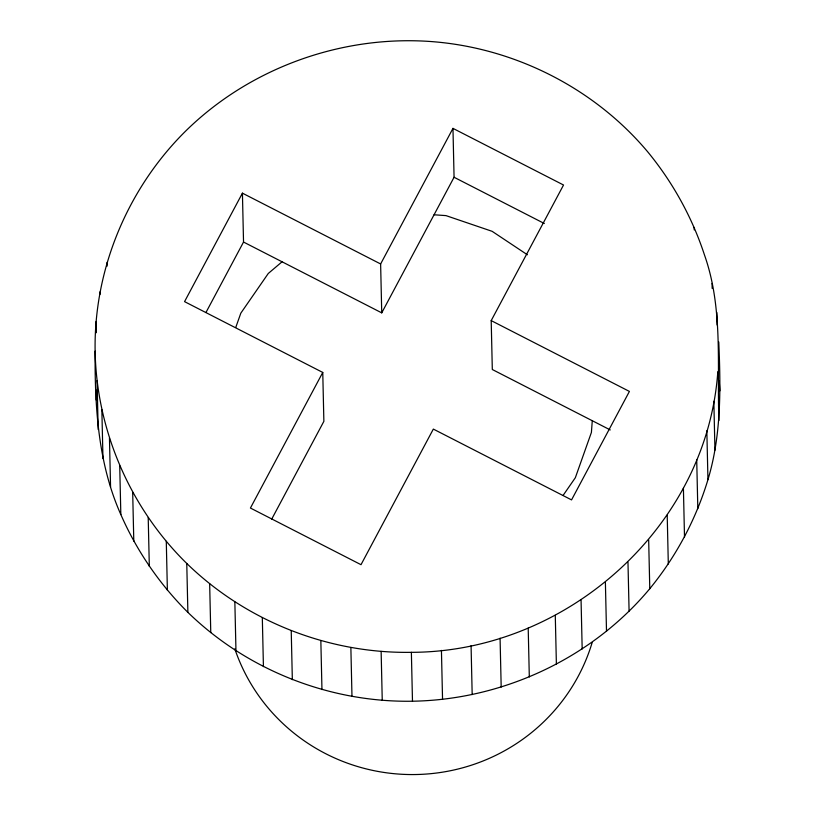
<?xml version="1.0" encoding="UTF-8"?>
<svg xmlns="http://www.w3.org/2000/svg" width="815" height="815" viewBox="0 0 815 815"><rect width="100%" height="100%" fill="white"/><g stroke="black" fill="none" stroke-linecap="round" stroke-linejoin="round"><path stroke-width="1.22" d="M718.932 420.52C716.833 365.171 723.343 308.365 704.486 254.993C692.169 217.391 672.793 182.305 647.65 151.763C594.38 88.346 515.263 48.238 432.796 41.677C342.738 34.587 250.47 67.472 185.912 130.818C127.69 188.194 93.715 269.266 95.121 351.133C94.734 406.491 97.953 463.256 120.834 514.55C136.808 551.032 159.648 584.274 187.878 612.36C247.2 670.144 329.718 702.622 412.482 701.216C502.865 699.718 591.812 658.306 649.779 588.705C676.073 556.564 695.959 519.41 707.95 479.648C721.438 435.016 720.735 388.052 718.769 341.954M96.231 400.022L96.557 390.13M592.281 420.723L591.405 432.429L575.349 477.702L563.073 495.449M95.121 351.133C96.537 430.351 130.186 508.03 186.767 563.46C246.089 621.254 328.608 653.732 411.371 652.326C565.977 652.071 706.921 527.407 717.821 371.62M235.759 327.447L240.833 313.143L268.278 273.473L282.061 261.788M242.422 193.155L243.532 242.045L381.736 312.858L380.625 263.968L242.422 193.155L184.557 301.632L322.76 372.445L323.871 421.335L271.711 519.124M205.951 312.502L243.532 242.045M322.76 372.445L250.429 508.04L361.004 564.693L433.336 429.087L571.549 499.901L629.414 391.424L491.201 320.611L563.532 185.015L452.967 128.373L380.625 263.968M381.736 312.858L454.067 177.263L452.967 128.373M434.059 214.773L445.988 215.618L492.138 231.328L527.386 254.769M454.067 177.263L544.328 223.504M610.272 429.943L492.311 369.511L491.201 320.611M719.238 381.033L719.879 390.854M716.833 312.491L717.119 325.022M712.055 283.426L712.167 288.449M713.838 401.296L714.949 450.196M706.839 430.748L707.95 479.648M694.176 227.405L694.237 229.922M696.713 459.772L697.823 508.672M683.408 488.154L684.508 537.044M667.21 515.09L668.31 563.98M648.669 539.805L649.779 588.705M627.978 562.258L629.088 611.148M605.392 582.368L606.503 631.268M581.064 600.105L582.175 648.995M555.28 615.356L556.39 664.256M528.202 628.09L529.312 676.98M500.074 638.196L501.184 687.086M471.07 645.663L472.18 694.563M441.435 650.39L442.545 699.28M411.371 652.326L412.482 701.216M381.135 651.389L382.245 700.279M350.868 647.538L351.978 696.428M320.845 640.682L321.956 689.572M291.23 630.769L292.341 679.669M262.318 617.729L263.428 666.619M234.852 601.888L235.963 650.778M209.659 583.713L210.769 632.613M186.767 563.46L187.878 612.36M166.28 541.313L167.381 590.203M148.208 517.494L149.318 566.384M132.682 492.199L133.792 541.099M119.724 465.66L120.834 514.55M107.081 262.328L107.162 266.087M109.454 438.062L110.565 486.963M100.051 291.78L100.113 294.286M101.855 409.65L102.965 458.55M96.119 321.446L96.374 332.724M97.067 380.595L98.177 429.495M592.108 642.678A187.195 183.569 -1.3 0 1 415.66 774.535A187.195 183.569 -1.3 0 1 234.822 648.852"/></g></svg>
